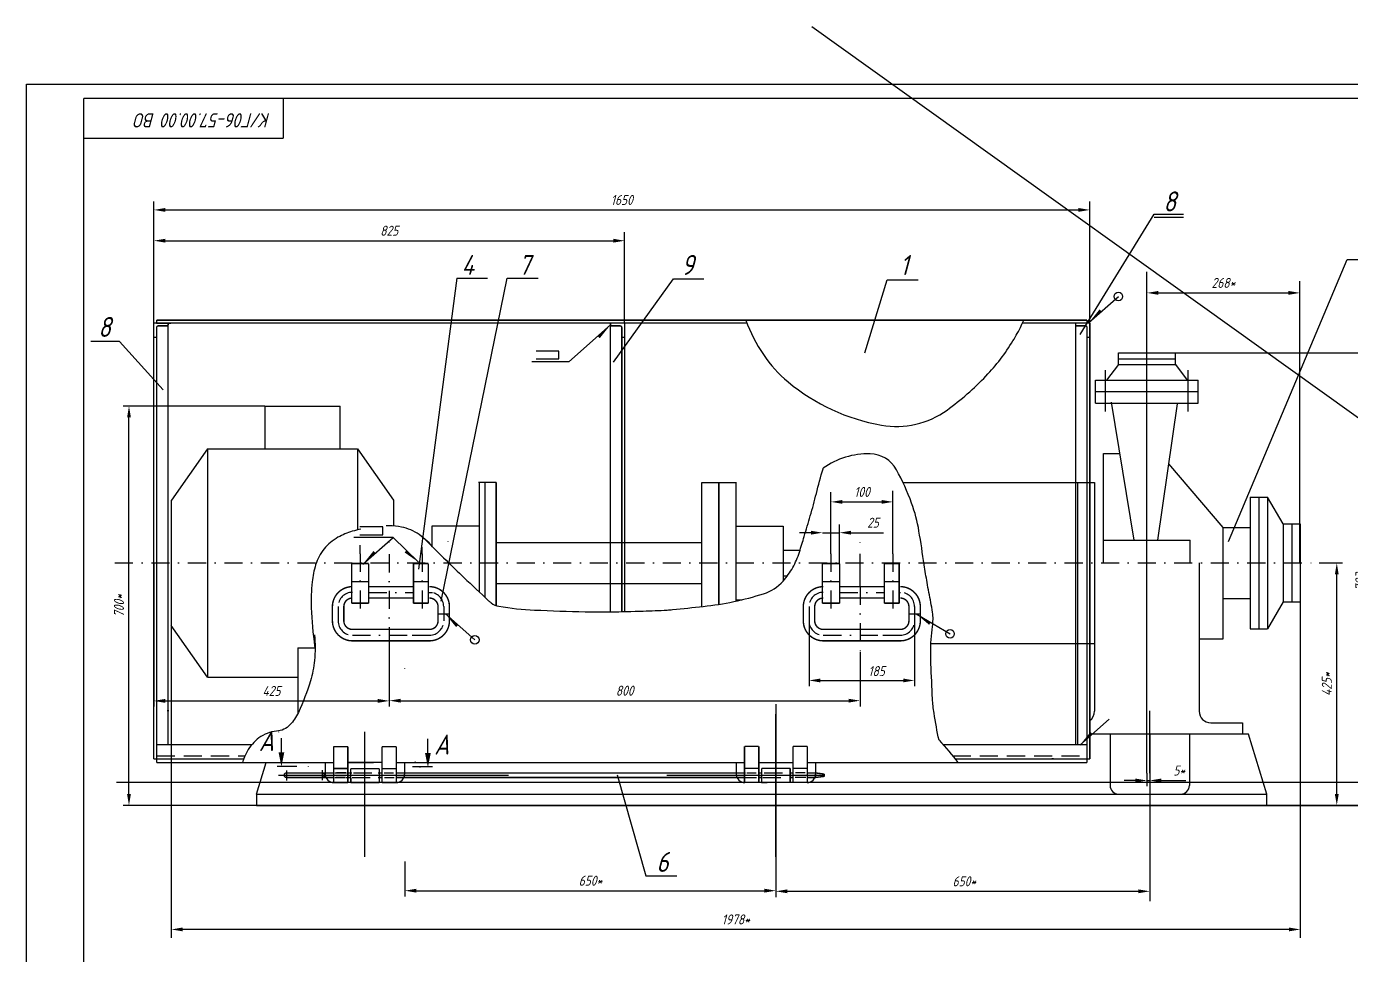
# Model space of a CAD drawing. Extents: x 973 to 2730, y 39 to 1746.
# Drawn here: x 972.8 to 1437, y 327.3 to 653 of the extents above; entities that cross this region are included whole.
import ezdxf
from ezdxf.enums import TextEntityAlignment as Align

# ---------------------------------------------------------------- set-up
doc = ezdxf.new("R2010")
doc.units = 0
doc.header["$LTSCALE"] = 0.5
doc.header["$MEASUREMENT"] = 0
doc.linetypes.add('DASHDOT', pattern=[25.4, 12.7, -6.35, 0, -6.35])
doc.linetypes.add('DASHED', pattern=[19.05, 12.7, -6.35])
doc.layers.get('0').update_dxf_attribs({"linetype": 'CONTINUOUS'})
doc.layers.get('DEFPOINTS').update_dxf_attribs({"linetype": 'CONTINUOUS'})
doc.styles.add('ROMANC', font='romanc', dxfattribs={"width": 0.8, "oblique": 15, "height": 3.5})
doc.dimstyles.get("Standard").update_dxf_attribs({"dimtxt": 0.18, "dimasz": 0.18, "dimexe": 0.18, "dimexo": 0.0625, "dimgap": 0.09, "dimtad": 0, "dimtih": 1, "dimtoh": 1, "dimdec": 4, "dimzin": 0, "dimdsep": 46, "dimtxsty": 'Standard', "dimcen": 0.09, "dimadec": 0, "dimazin": 0, "dimtfac": 1, "dimtdec": 4, "dimtofl": 0, "dimtmove": 0, "dimatfit": 3, "dimfxl": 0, "dimtolj": 1, "dimtzin": 0, "dimarcsym": 0})

# ---------------------------------------------------------------- blocks, each defined once
blk = doc.blocks.new('*D30')
at = {"color": 0, "linetype": 'ByBlock'}
for p, q in [((1419.1, 451.28), (1419.1, 333.49)), ((1023.5, 442.98), (1023.5, 333.49)), ((1415.1, 336.49), (1027.5, 336.49))]:
    blk.add_line(p, q, dxfattribs=at)
for points in [[(1027.5, 337.16), (1027.5, 335.82), (1023.5, 336.49)], [(1415.1, 337.16), (1415.1, 335.82), (1419.1, 336.49)]]:
    blk.add_solid(points, dxfattribs=at)
at = {"layer": 'DEFPOINTS', "color": 0, "linetype": 'ByBlock'}
for p in [(1419.1, 451.28), (1023.5, 442.98), (1023.5, 336.49)]:
    blk.add_point(p, dxfattribs=at)
at = {"color": 0, "linetype": 'ByBlock', "style": 'ROMANC', "oblique": 15, "width": 0.8}
blk.add_text('1978*', height=3.5, dxfattribs=at).set_placement((1221.3, 339.99), align=Align.MIDDLE_CENTER)
blk = doc.blocks.new('*D25')
at = {"color": 0, "linetype": 'ByBlock'}
for p, q in [((1017.36, 549.04), (1017.36, 591.68)), ((1345.36, 549.04), (1345.36, 591.68)), ((1021.36, 588.68), (1341.36, 588.68))]:
    blk.add_line(p, q, dxfattribs=at)
for points in [[(1021.36, 589.35), (1021.36, 588.01), (1017.36, 588.68)], [(1341.36, 589.35), (1341.36, 588.01), (1345.36, 588.68)]]:
    blk.add_solid(points, dxfattribs=at)
at = {"layer": 'DEFPOINTS', "color": 0, "linetype": 'ByBlock'}
for p in [(1345.36, 588.68), (1017.36, 549.04), (1345.36, 549.04)]:
    blk.add_point(p, dxfattribs=at)
at = {"color": 0, "linetype": 'ByBlock', "style": 'ROMANC', "oblique": 15, "width": 0.8}
blk.add_text('1650', height=3.5, dxfattribs=at).set_placement((1181.36, 592.18), align=Align.MIDDLE_CENTER)
blk = doc.blocks.new('*D23')
at = {"color": 0, "linetype": 'ByBlock'}
for p, q in [((1099.86, 437.64), (1099.86, 414.67)), ((1264.86, 433.84), (1264.86, 414.67)), ((1103.86, 416.67), (1260.86, 416.67))]:
    blk.add_line(p, q, dxfattribs=at)
for points in [[(1103.86, 417.34), (1103.86, 416), (1099.86, 416.67)], [(1260.86, 417.34), (1260.86, 416), (1264.86, 416.67)]]:
    blk.add_solid(points, dxfattribs=at)
at = {"layer": 'DEFPOINTS', "color": 0, "linetype": 'ByBlock'}
for p in [(1099.86, 437.64), (1264.86, 433.84), (1264.86, 416.67)]:
    blk.add_point(p, dxfattribs=at)
at = {"color": 0, "linetype": 'ByBlock', "style": 'ROMANC', "oblique": 15, "width": 0.8}
blk.add_text('800', height=3.5, dxfattribs=at).set_placement((1182.36, 420.17), align=Align.MIDDLE_CENTER)
blk = doc.blocks.new('*D26')
at = {"color": 0, "linetype": 'ByBlock'}
for p, q in [((1017.36, 549.04), (1017.36, 580.89)), ((1182.36, 549.04), (1182.36, 580.89)), ((1021.36, 577.89), (1178.36, 577.89))]:
    blk.add_line(p, q, dxfattribs=at)
for points in [[(1021.36, 578.56), (1021.36, 577.22), (1017.36, 577.89)], [(1178.36, 578.56), (1178.36, 577.22), (1182.36, 577.89)]]:
    blk.add_solid(points, dxfattribs=at)
at = {"layer": 'DEFPOINTS', "color": 0, "linetype": 'ByBlock'}
for p in [(1182.36, 577.89), (1017.36, 549.04), (1182.36, 549.04)]:
    blk.add_point(p, dxfattribs=at)
at = {"color": 0, "linetype": 'ByBlock', "style": 'ROMANC', "oblique": 15, "width": 0.8}
blk.add_text('825', height=3.5, dxfattribs=at).set_placement((1099.86, 581.39), align=Align.MIDDLE_CENTER)
blk = doc.blocks.new('*D11')
at = {"color": 0, "linetype": 'ByBlock'}
for p, q in [((1103.42, 357.75), (1103.42, 345.54)), ((1233.42, 359.43), (1233.42, 345.54)), ((1107.42, 347.54), (1229.42, 347.54))]:
    blk.add_line(p, q, dxfattribs=at)
for points in [[(1107.42, 348.21), (1107.42, 346.87), (1103.42, 347.54)], [(1229.42, 348.21), (1229.42, 346.87), (1233.42, 347.54)]]:
    blk.add_solid(points, dxfattribs=at)
at = {"layer": 'DEFPOINTS', "color": 0, "linetype": 'ByBlock'}
for p in [(1103.42, 357.75), (1233.42, 359.43), (1233.42, 347.54)]:
    blk.add_point(p, dxfattribs=at)
at = {"color": 0, "linetype": 'ByBlock', "style": 'ROMANC', "oblique": 15, "width": 0.8}
blk.add_text('650*', height=3.5, dxfattribs=at).set_placement((1168.42, 351.04), align=Align.MIDDLE_CENTER)
blk = doc.blocks.new('*D22')
at = {"color": 0, "linetype": 'ByBlock'}
for p, q in [((1017.36, 464.94), (1017.36, 414.59)), ((1099.86, 433.84), (1099.86, 414.59)), ((1021.36, 416.59), (1095.86, 416.59))]:
    blk.add_line(p, q, dxfattribs=at)
for points in [[(1021.36, 417.26), (1021.36, 415.92), (1017.36, 416.59)], [(1095.86, 417.26), (1095.86, 415.92), (1099.86, 416.59)]]:
    blk.add_solid(points, dxfattribs=at)
at = {"layer": 'DEFPOINTS', "color": 0, "linetype": 'ByBlock'}
for p in [(1017.36, 464.94), (1099.86, 433.84), (1099.86, 416.59)]:
    blk.add_point(p, dxfattribs=at)
at = {"color": 0, "linetype": 'ByBlock', "style": 'ROMANC', "oblique": 15, "width": 0.8}
blk.add_text('425', height=3.5, dxfattribs=at).set_placement((1058.61, 420.09), align=Align.MIDDLE_CENTER)
blk = doc.blocks.new('*D10')
at = {"color": 0, "linetype": 'ByBlock'}
for p, q in [((1054.38, 542.41), (1004.73, 542.41)), ((1006.73, 406.41), (1006.73, 538.41)), ((1051.42, 402.41), (1004.73, 402.41))]:
    blk.add_line(p, q, dxfattribs=at)
for points in [[(1006.06, 538.41), (1007.4, 538.41), (1006.73, 542.41)], [(1006.06, 406.41), (1007.4, 406.41), (1006.73, 402.41)]]:
    blk.add_solid(points, dxfattribs=at)
at = {"layer": 'DEFPOINTS', "color": 0, "linetype": 'ByBlock'}
for p in [(1006.73, 542.41), (1054.38, 542.41), (1051.42, 402.41)]:
    blk.add_point(p, dxfattribs=at)
at = {"color": 0, "linetype": 'ByBlock', "style": 'ROMANC', "oblique": 15, "width": 0.8}
blk.add_text('700*', height=3.5, rotation=90, dxfattribs=at).set_placement((1003.23, 472.41), align=Align.MIDDLE_CENTER)
blk = doc.blocks.new('*D24')
at = {"color": 0, "linetype": 'ByBlock'}
for p, q in [((1246.96, 444.64), (1246.96, 421.75)), ((1283.96, 444.64), (1283.96, 421.75)), ((1250.96, 423.75), (1279.96, 423.75))]:
    blk.add_line(p, q, dxfattribs=at)
for points in [[(1250.96, 424.42), (1250.96, 423.08), (1246.96, 423.75)], [(1279.96, 424.42), (1279.96, 423.08), (1283.96, 423.75)]]:
    blk.add_solid(points, dxfattribs=at)
at = {"layer": 'DEFPOINTS', "color": 0, "linetype": 'ByBlock'}
for p in [(1246.96, 444.64), (1283.96, 444.64), (1283.96, 423.75)]:
    blk.add_point(p, dxfattribs=at)
at = {"color": 0, "linetype": 'ByBlock', "style": 'ROMANC', "oblique": 15, "width": 0.8}
blk.add_text('185', height=3.5, dxfattribs=at).set_placement((1270.62, 427.03), align=Align.MIDDLE_CENTER)
blk = doc.blocks.new('*D21')
at = {"color": 0, "linetype": 'ByBlock'}
for p, q in [((1425.69, 464.94), (1433.89, 464.94)), ((1431.89, 383.94), (1431.89, 460.94)), ((1419.1, 379.94), (1433.89, 379.94))]:
    blk.add_line(p, q, dxfattribs=at)
for points in [[(1431.22, 460.94), (1432.56, 460.94), (1431.89, 464.94)], [(1431.22, 383.94), (1432.56, 383.94), (1431.89, 379.94)]]:
    blk.add_solid(points, dxfattribs=at)
at = {"layer": 'DEFPOINTS', "color": 0, "linetype": 'ByBlock'}
for p in [(1425.69, 464.94), (1431.89, 464.94), (1419.1, 379.94)]:
    blk.add_point(p, dxfattribs=at)
at = {"color": 0, "linetype": 'ByBlock', "style": 'ROMANC', "oblique": 15, "width": 0.8}
blk.add_text('425*', height=3.5, rotation=90, dxfattribs=at).set_placement((1428.39, 422.44), align=Align.MIDDLE_CENTER)
blk = doc.blocks.new('*D15')
at = {"color": 0, "linetype": 'ByBlock'}
for p, q in [((1434.65, 553.88), (1443.67, 553.88)), ((1441.67, 549.88), (1441.67, 399.28)), ((1405.42, 395.28), (1443.67, 395.28))]:
    blk.add_line(p, q, dxfattribs=at)
for points in [[(1441, 549.88), (1442.34, 549.88), (1441.67, 553.88)], [(1441, 399.28), (1442.34, 399.28), (1441.67, 395.28)]]:
    blk.add_solid(points, dxfattribs=at)
at = {"layer": 'DEFPOINTS', "color": 0, "linetype": 'ByBlock'}
for p in [(1434.65, 553.88), (1405.42, 395.28), (1441.67, 395.28)]:
    blk.add_point(p, dxfattribs=at)
at = {"color": 0, "linetype": 'ByBlock', "style": 'ROMANC', "oblique": 15, "width": 0.8}
blk.add_text('793*', height=3.5, rotation=90, dxfattribs=at).set_placement((1438.17, 474.58), align=Align.MIDDLE_CENTER)
blk = doc.blocks.new('*D18')
at = {"color": 0, "linetype": 'ByBlock'}
for p, q in [((1364.42, 420.28), (1364.42, 402.03)), ((1359.42, 404.03), (1355.42, 404.03)), ((1363.42, 406.64), (1363.42, 402.03)), ((1363.42, 404.03), (1364.42, 404.03)), ((1368.42, 404.03), (1372.42, 404.03)), ((1372.42, 404.03), (1377.05, 404.03))]:
    blk.add_line(p, q, dxfattribs=at)
for points in [[(1359.42, 404.7), (1359.42, 403.36), (1363.42, 404.03)], [(1368.42, 404.7), (1368.42, 403.36), (1364.42, 404.03)]]:
    blk.add_solid(points, dxfattribs=at)
at = {"layer": 'DEFPOINTS', "color": 0, "linetype": 'ByBlock'}
for p in [(1364.42, 420.28), (1363.42, 406.64), (1364.42, 404.03)]:
    blk.add_point(p, dxfattribs=at)
at = {"color": 0, "linetype": 'ByBlock', "style": 'ROMANC', "oblique": 15, "width": 0.8}
blk.add_text('5*', height=3.5, dxfattribs=at).set_placement((1374.73, 407.53), align=Align.MIDDLE_CENTER)
blk = doc.blocks.new('*D13')
at = {"color": 0, "linetype": 'ByBlock'}
for p, q in [((1363.42, 553.88), (1363.42, 576.94)), ((1417.02, 553.88), (1417.02, 576.94)), ((1367.42, 574.94), (1413.02, 574.94))]:
    blk.add_line(p, q, dxfattribs=at)
for points in [[(1367.42, 575.61), (1367.42, 574.27), (1363.42, 574.94)], [(1413.02, 575.61), (1413.02, 574.27), (1417.02, 574.94)]]:
    blk.add_solid(points, dxfattribs=at)
at = {"layer": 'DEFPOINTS', "color": 0, "linetype": 'ByBlock'}
for p in [(1417.02, 574.94), (1363.42, 553.88), (1417.02, 553.88)]:
    blk.add_point(p, dxfattribs=at)
at = {"color": 0, "linetype": 'ByBlock', "style": 'ROMANC', "oblique": 15, "width": 0.8}
blk.add_text('268*', height=3.5, dxfattribs=at).set_placement((1390.22, 578.44), align=Align.MIDDLE_CENTER)

msp = doc.modelspace()

# ---------------------------------------------------------------- linework, layer by layer
for p, q in [((1247.98, 652.97), (1976.01, 131.57)), ((972.761, 632.78), (1813.661, 632.78)), ((972.761, 38.88), (972.761, 632.78)), ((1341.98729, 545.00565), (1367.85, 587.19)), ((1367.85, 587.19), (1378.21, 587.19)), ((1367.85, 586.19), (1378.21, 586.19)), ((1393.95, 472.46), (1435.53, 571.3)), ((1435.53, 571.3), (1530.23233, 571.3)), ((1123.51, 564.8), (1110.09, 462.73)), ((1118.11, 451.56), (1141.24, 564.8)), ((1123.51, 564.8), (1134.3, 564.8)), ((1141.24, 564.8), (1152.03, 564.8)), ((1178.43988, 535.35292), (1199.51, 564.52)), ((1199.51, 564.52), (1210.16, 564.52)), ((1266.52, 538.61), (1274.4, 564.2)), ((1274.4, 564.2), (1285.23, 564.2)), ((1345.06, 549.21), (1355.35229, 558.31)), ((1018.36, 549.04), (1023.36, 549.04)), ((1022.36, 550.04), (1020.46, 550.04)), ((1022.36, 549.04), (1022.36, 548.34287)), ((1177.36, 548.34287), (1162.80247, 535.47173)), ((1177.36, 549.04), (1177.36, 548.34287)), ((1182.36, 549.04), (1182.36, 503.61617)), ((1344.36, 549.04), (1339.36, 549.04)), ((1340.36, 550.04), (1342.26, 550.04)), ((1340.36, 549.04), (1340.36, 548.34287)), ((1018.36, 547.44287), (1018.36, 544.34287)), ((1181.36, 547.44287), (1181.36, 544.34287)), ((1344.36, 547.44287), (1344.36, 544.34287)), ((1365.36, 520.52), (1365.36, 543.44)), ((1005.33, 542.54), (995.29, 542.54)), ((1005.33, 542.54), (1020.7, 525.58)), ((1159.26, 539.22), (1151.31, 539.22)), ((1159.26, 536.49), (1159.26, 539.22)), ((1162.80247, 535.47173), (1149.82, 535.47173)), ((1151.31, 536.49), (1159.26, 536.49)), ((1355.36, 534.54), (1351.24, 529.02)), ((1355.36, 538.54), (1375.36, 538.54)), ((1355.36, 534.54), (1355.36, 538.54)), ((1355.36, 536.54), (1375.36, 536.54)), ((1355.36, 534.54), (1375.36, 534.54)), ((1375.36, 534.54), (1375.36, 538.54)), ((1375.36, 534.54), (1379.48, 529.02)), ((1347.36, 529), (1383.36, 529)), ((1347.36, 525), (1383.36, 525)), ((1347.36, 521), (1383.36, 521)), ((1352.84, 521.3), (1360.82, 472.88)), ((1369.1711, 472.94), (1376.02, 520.76)), ((1056.32, 519.94), (1082.7, 519.94)), ((1056.32, 519.94), (1056.32, 504.94)), ((1082.7, 504.94), (1082.7, 519.94)), ((1365.36, 391.3), (1365.36, 517.3)), ((1418.96, 464.94), (1418.96, 517.3)), ((1036.16, 504.94), (1023.56, 486.94505)), ((1036.16, 504.94), (1036.16, 424.94)), ((1036.16, 504.94), (1088.78, 504.94)), ((1088.78, 504.94), (1101.38, 486.94505)), ((1088.78, 504.94), (1088.78, 476.56004)), ((1350.2, 464.94), (1350.2, 503.26)), ((1350.2, 503.26), (1355.81314, 503.26)), ((1392.12, 477.42), (1372.99758, 499.65705)), ((1137.36, 493.12), (1131.18, 493.12)), ((1131.36, 493.14), (1131.36, 454.82156)), ((1133.36, 493.14), (1133.36, 452.94896)), ((1137.36, 493.14), (1137.36, 449.97597)), ((1137.36, 449.97597), (1137.36, 493.12)), ((1209.36, 493.12), (1221.54, 493.12)), ((1215.36, 493.14), (1215.36, 450.43178)), ((1215.36, 450.43178), (1215.36, 493.12)), ((1221.36, 493.14), (1221.36, 451.56743)), ((1279.88433, 493.12), (1347, 493.12)), ((1341, 493.12), (1341, 401.24)), ((1347, 493.12), (1347, 412.94)), ((1254.66, 468.14), (1254.66, 489.7)), ((1401.58, 488.02), (1401.58, 441.86)), ((1401.58, 488.02), (1407.58, 488.02)), ((1404.58, 488.02), (1404.58, 441.86)), ((1407.58, 488.02), (1407.58, 441.86)), ((1413.1, 478.6), (1407.58, 488.02)), ((1023.56, 448.95417), (1023.56, 486.94505)), ((1101.38, 486.94505), (1101.38, 477.91078)), ((1413.1, 478.6), (1413.1, 451.28)), ((1413.1, 478.6), (1419.1, 478.6)), ((1416.1, 478.6), (1416.1, 451.28)), ((1419.1, 478.6), (1419.1, 451.28)), ((1101.24158, 473.90114), (1087.46, 473.90114)), ((1097.57, 477.58), (1089.62, 477.58)), ((1089.62, 474.85), (1097.57, 474.85)), ((1090.62, 464.51), (1101.24158, 473.90114)), ((1097.57, 474.85), (1097.57, 477.58)), ((1110.13, 465.23), (1101.24158, 473.90114)), ((1131.36, 477.82), (1114.84, 477.82)), ((1114.84, 477.82), (1114.84, 470.75544)), ((1221.36, 477.82), (1237.88, 477.82)), ((1237.88, 477.82), (1237.88, 458.59)), ((1251.66, 475.55), (1257.66, 475.55)), ((1392.12, 438.32), (1392.12, 477.42)), ((1392.12, 477.42), (1401.58, 477.42)), ((1099.86, 472.15), (1099.86, 472.24)), ((1120.52, 472.37), (1120.52, 472.46)), ((1137.36, 472.16), (1172.41, 472.16)), ((1172.41, 472.16), (1209.36, 472.16)), ((1237.88, 469.44), (1243.81377, 469.44)), ((1264.86, 472.15), (1264.86, 472.24)), ((1350.2, 472.94), (1380.52, 472.94)), ((1380.52, 464.94), (1380.52, 472.94)), ((1023.5, 464.94), (1023.5, 442.98198)), ((1264.86, 464.94), (1264.86, 468.12)), ((1264.86, 456.64), (1264.86, 467.28)), ((1383.72, 464.94), (1383.72, 412.94)), ((1237.88, 460.44), (1239.39075, 460.44)), ((1137.36, 457.72), (1172.41, 457.72)), ((1172.41, 457.72), (1209.36, 457.72)), ((1092.66, 454.64), (1094.16, 454.64)), ((1105.76, 454.64), (1108.36, 454.64)), ((1113.56, 454.64), (1115.06, 454.64)), ((1221.36, 452.06), (1223.50783, 452.06)), ((1257.66, 454.64), (1259.16, 454.64)), ((1270.76, 454.64), (1273.36, 454.64)), ((1392.12, 452.46), (1401.58, 452.46)), ((1413.1, 451.28), (1407.58, 441.86)), ((1413.1, 451.28), (1419.1, 451.28)), ((1119.55, 447.08), (1129.84229, 437.98)), ((1284.52, 447.08), (1296.36497, 440.12026)), ((1018.36, 442.41833), (1018.36, 413.24)), ((1036.16, 424.94), (1023.5, 442.98198)), ((1401.58, 441.86), (1407.58, 441.86)), ((1289.66327, 436.76), (1347, 436.76)), ((1383.72, 438.32), (1392.12, 438.32)), ((1067.78, 435.2), (1073.81942, 435.2)), ((1067.78, 435.2), (1067.78, 412.04006)), ((1105.36, 427.97), (1105.36, 428.01)), ((1036.16, 424.94), (1067.78, 424.94)), ((1022.08, 413.24), (1022.66, 413.24)), ((1235.36, 361.96), (1235.36, 411.94)), ((1341.88504, 401.10055), (1352.17734, 410.20055)), ((1366.36, 391.3), (1366.36, 413.07)), ((1387.72, 408.94), (1398.88, 408.94)), ((1398.88, 408.94), (1398.88, 404.94)), ((1061.06, 405.73), (1061.06, 405.68)), ((1091.36, 361.96), (1091.36, 405.71)), ((1400.94489, 404.94), (1345.39, 404.94)), ((1352.46, 404.94), (1352.46, 386.94)), ((1380.26, 404.94), (1380.26, 386.94)), ((1407.36, 383.94), (1400.94489, 404.94)), ((1062.09, 398.52), (1062.09, 403.52)), ((1080.36, 400.54), (1080.36, 387.94)), ((1080.36, 400.54), (1080.36, 387.94)), ((1085.36, 400.54), (1080.36, 400.54)), ((1085.36, 400.54), (1085.36, 387.94)), ((1113.41, 398.32), (1113.41, 403.32)), ((1235.36, 396.24), (1235.36, 400.84)), ((1053.36, 383.94), (1056.72029, 394.94)), ((1077.46, 394.94), (1077.46, 390.94)), ((1105.26, 394.94), (1105.26, 390.94)), ((1221.46, 394.94), (1221.46, 390.95)), ((1235.36, 392.74), (1235.36, 396.24)), ((1249.26, 394.94), (1249.26, 390.95)), ((1332.64, 396.24), (1332.06, 396.24)), ((1071.45, 393.57), (1071.45, 393.52)), ((1085.36, 392.84), (1080.36, 392.84)), ((1080.36, 391.34), (1080.66, 391.34)), ((1084.86, 391.34), (1086.76, 391.34)), ((1095.96, 391.34), (1096.36, 391.34)), ((1179.78, 390.71), (1189.8, 355.28)), ((1223.06, 391.34), (1224.76, 391.34)), ((1235.36, 388.34), (1235.36, 392.74)), ((1235.36, 388.34), (1235.36, 392.74)), ((1252.26, 390.54), (1252.26, 390.14)), ((1366.36, 391.3), (1366.36, 346.42)), ((1525.18, 387.94), (1004.26, 387.94)), ((1080.36, 389.74), (1080.66, 389.74)), ((1080.36, 387.94), (1080.86, 387.94)), ((1080.76, 387.94), (1080.36, 387.94)), ((1082.46, 388.04), (1082.46, 387.94)), ((1084.56, 387.94), (1084.56, 388.04)), ((1086.96, 387.94), (1084.66, 387.94)), ((1084.76, 389.74), (1086.56, 389.74)), ((1086.36, 389.54), (1086.36, 389.34)), ((1086.36, 389.34), (1086.36, 388.04)), ((1086.36, 387.94), (1088.36, 387.94)), ((1091.36, 387.94), (1091.36, 389.54)), ((1091.36, 387.94), (1093.46, 387.94)), ((1097.36, 387.94), (1095.56, 387.94)), ((1095.96, 389.74), (1096.36, 389.74)), ((1096.36, 389.54), (1096.36, 389.34)), ((1096.36, 389.34), (1096.36, 388.04)), ((1098.16, 387.94), (1098.16, 388.04)), ((1100.26, 388.04), (1100.26, 387.94)), ((1102.96, 387.94), (1101.86, 387.94)), ((1223.16, 389.74), (1224.66, 389.74)), ((1224.76, 388.04), (1224.36, 388.04)), ((1230.76, 388.04), (1229.06, 388.04)), ((1230.36, 388.04), (1232.26, 388.04)), ((1235.36, 388.04), (1233.36, 388.04)), ((1235.36, 388.04), (1235.36, 389.64)), ((1241.66, 388.04), (1239.76, 388.04)), ((1240.36, 389.64), (1240.36, 389.44)), ((1240.36, 389.44), (1240.36, 388.14)), ((1242.16, 388.04), (1242.16, 388.14)), ((1244.26, 388.14), (1244.26, 388.04)), ((1246.96, 388.04), (1245.96, 388.04)), ((1053.36, 383.94), (1105.36, 383.94)), ((1053.36, 383.94), (1053.36, 379.94)), ((1053.36, 383.94), (1053.36, 379.94)), ((1094.46, 383.94), (1407.36, 383.94)), ((1407.36, 379.94), (1407.36, 383.94)), ((1449.47, 379.94), (1010.57, 379.94)), ((1053.36, 379.94), (1407.36, 379.94)), ((1189.8, 355.28), (1200.59, 355.28))]:
    msp.add_line(p, q)
at = {"color": 0, "linetype": 'ByBlock'}
for p, q in [((1365.36, 423.88), (1365.36, 566.92)), ((1365.36, 464.94), (1365.36, 563.08)), ((1418.96, 517.3), (1418.96, 563.73)), ((1375.36, 538.54), (1436.59, 538.54)), ((1350.86, 518.02), (1350.86, 532.56)), ((1379.86, 518.02), (1379.86, 532.56)), ((1347.36, 521), (1347.36, 529)), ((1383.36, 521), (1383.36, 529)), ((1209.36, 449.64044), (1209.36, 493.12)), ((1276.36, 468.14), (1276.36, 490.16)), ((1258.66, 486.34), (1272.36, 486.34)), ((1257.66, 464.74), (1257.66, 478.46)), ((1247.66, 475.47), (1243.66, 475.47)), ((1261.66, 475.55), (1265.66, 475.55)), ((1265.66, 475.55), (1273.09498, 475.55)), ((1089.66, 468.14), (1089.66, 471.2)), ((1111.36, 468.14), (1111.36, 470.49)), ((1235.36, 415.46), (1235.36, 357.99)), ((1235.36, 379.94), (1235.36, 347.85)), ((1239.36, 349.85), (1363.36, 349.85))]:
    msp.add_line(p, q, dxfattribs=at)
at = {"linetype": 'DASHDOT'}
for p, q in [((1003.72, 464.94), (1425.69, 464.94)), ((1089.66, 468.14), (1089.66, 448.24)), ((1099.86, 467.97537), (1099.86, 433.84)), ((1111.36, 468.14), (1111.36, 448.24)), ((1254.66, 468.14), (1254.66, 448.24)), ((1276.36, 468.14), (1276.36, 448.24)), ((1264.86, 456.64), (1264.86, 433.84)), ((1092.66, 454.64), (1108.36, 454.64)), ((1113.56, 454.64), (1113.96, 454.64)), ((1257.66, 454.64), (1273.36, 454.64)), ((1278.56, 454.64), (1278.96, 454.64)), ((1081.96, 449.64), (1081.96, 444.64)), ((1118.96, 449.64), (1118.96, 444.64)), ((1246.96, 449.64), (1246.96, 444.64)), ((1283.96, 449.64), (1283.96, 444.64)), ((1086.96, 439.64), (1113.96, 439.64)), ((1107.86, 439.64), (1113.96, 439.64)), ((1251.96, 439.64), (1278.96, 439.64)), ((1272.86, 439.64), (1278.96, 439.64)), ((1063.86, 392.24), (1063.86, 388.64)), ((1076.36, 392.34), (1076.36, 388.84))]:
    msp.add_line(p, q, dxfattribs=at)
at = {"linetype": 'DASHED'}
for p, q in [((1018.36, 397.34), (1049.32276, 397.34)), ((1297.27571, 397.34), (1344.36, 397.34)), ((1080.96, 391.34), (1084.66, 391.34)), ((1084.66, 391.34), (1081.36, 391.34)), ((1087.36, 391.34), (1095.66, 391.34)), ((1098.06, 391.34), (1101.36, 391.34)), ((1225.16, 391.34), (1228.46, 391.34)), ((1231.26, 391.34), (1239.26, 391.34)), ((1245.56, 391.34), (1242.26, 391.34)), ((1080.96, 389.74), (1084.56, 389.74)), ((1084.56, 389.74), (1081.16, 389.74)), ((1086.86, 389.74), (1095.66, 389.74)), ((1098.16, 389.74), (1101.56, 389.74)), ((1224.86, 389.74), (1228.56, 389.74)), ((1230.76, 389.74), (1239.46, 389.74)), ((1245.86, 389.74), (1242.16, 389.74))]:
    msp.add_line(p, q, dxfattribs=at)
at = {"linetype": 'Continuous'}
for p, q in [((1061.02, 390.54), (1141.66, 390.54)), ((1197.08, 390.54), (1252.26, 390.54))]:
    msp.add_line(p, q, dxfattribs=at)
at = {"const_width": 0.5}
for points in [[(992.761, 627.78), (1808.661, 627.78)], [(992.761, 43.88), (992.761, 627.78)], [(1062.761, 613.78), (1062.761, 627.78)], [(992.761, 613.78), (1062.761, 613.78)], [(1017.36, 549.04), (1017.36, 396.24)], [(1017.36, 549.04), (1096.15, 549.04)], [(1017.36, 549.04), (1017.36, 535.74287)], [(1018.36, 549.04287), (1018.36, 550.04287)], [(1344.36, 550.04), (1018.36, 550.04)], [(1018.96, 548.04287), (1022.06, 548.04287)], [(1022.36, 549.04), (1022.36, 401.24)], [(1225.22785, 549.04), (1096.15, 549.04)], [(1177.36, 549.04), (1177.36, 447.78773)], [(1177.36, 549.04), (1177.36, 531.82021)], [(1180.76, 548.04287), (1177.66, 548.04287)], [(1182.36, 549.04), (1182.36, 447.89184)], [(1182.36, 549.04), (1182.36, 535.74287)], [(1336.36, 550.04), (1197.76, 550.04)], [(1345.36, 549.04), (1321.79092, 549.04)], [(1340.36, 549.04), (1340.36, 519.84)], [(1343.76, 548.04287), (1340.66, 548.04287)], [(1344.36, 549.04287), (1344.36, 550.04287)], [(1345.36, 549.04), (1345.36, 535.74287)], [(1017.36, 544.04287), (1018.06, 544.04287)], [(1018.36, 547.44287), (1018.36, 544.34287)], [(1018.36, 544.34287), (1018.36, 394.94)], [(1181.36, 547.44287), (1181.36, 447.86842)], [(1181.36, 547.44287), (1181.36, 544.34287)], [(1181.36, 544.34287), (1181.36, 535.12537)], [(1182.36, 544.04287), (1181.66, 544.04287)], [(1344.36, 547.44287), (1344.36, 544.34287)], [(1344.36, 544.34287), (1344.36, 519.84)], [(1345.36, 544.04287), (1344.66, 544.04287)], [(1017.36, 535.74287), (1017.36, 413.24)], [(1345.36, 535.74287), (1345.36, 396.24)], [(1340.36, 519.84), (1340.36, 401.24)], [(1022.36, 512.44287), (1022.36, 414.34)], [(1086.66, 464.74), (1086.66, 450.84)], [(1086.66, 464.74), (1092.66, 464.74)], [(1092.66, 464.74), (1092.66, 450.84)], [(1108.36, 464.74), (1108.36, 450.84)], [(1108.36, 464.74), (1113.56, 464.74)], [(1113.56, 464.74), (1113.56, 450.84)], [(1251.66, 464.74), (1251.66, 450.84)], [(1251.66, 464.74), (1257.66, 464.74)], [(1257.66, 464.74), (1257.66, 450.84)], [(1273.36, 464.74), (1273.36, 450.84)], [(1273.36, 464.74), (1278.56, 464.74)], [(1278.56, 464.74), (1278.56, 450.84)], [(1086.56, 458.34), (1092.66, 458.34)], [(1092.66, 456.64), (1108.36, 456.64)], [(1113.56, 458.34), (1108.36, 458.34)], [(1251.56, 458.34), (1257.66, 458.34)], [(1257.66, 456.64), (1273.36, 456.64)], [(1278.56, 458.34), (1273.36, 458.34)], [(1086.66, 450.84), (1092.66, 450.84)], [(1092.66, 452.64), (1108.36, 452.64)], [(1108.36, 450.84), (1113.56, 450.84)], [(1251.66, 450.84), (1257.66, 450.84)], [(1257.66, 452.64), (1273.36, 452.64)], [(1273.36, 450.84), (1278.56, 450.84)], [(1079.96, 449.64), (1079.96, 444.64)], [(1083.96, 449.64), (1083.96, 444.64)], [(1116.96, 449.64), (1116.96, 444.64)], [(1117.06, 447.04), (1121.06, 447.04)], [(1120.96, 449.64), (1120.96, 444.64)], [(1244.96, 449.64), (1244.96, 444.64)], [(1248.96, 449.64), (1248.96, 444.64)], [(1281.96, 449.64), (1281.96, 444.64)], [(1282.06, 447.04), (1286.06, 447.04)], [(1285.96, 449.64), (1285.96, 444.64)], [(1086.96, 441.64), (1113.96, 441.64)], [(1251.96, 441.64), (1278.96, 441.64)], [(1344.36, 442.41833), (1344.36, 396.24)], [(1086.96, 437.64), (1113.96, 437.64)], [(1251.96, 437.64), (1278.96, 437.64)], [(1018.36, 413.24), (1018.36, 411.94)], [(1051.70775, 401.24), (1018.36, 401.24)], [(1080.36, 400.54), (1080.36, 387.94)], [(1080.36, 400.54), (1085.36, 400.54)], [(1085.36, 400.54), (1085.36, 387.94)], [(1102.36, 400.54), (1097.36, 400.54)], [(1097.36, 400.54), (1097.36, 387.94)], [(1102.36, 400.54), (1102.36, 387.94)], [(1229.36, 400.64), (1224.36, 400.64)], [(1224.36, 400.64), (1224.36, 388.04)], [(1229.36, 400.64), (1229.36, 388.04)], [(1241.36, 400.64), (1241.36, 388.04)], [(1246.36, 400.64), (1241.36, 400.64)], [(1246.36, 400.64), (1246.36, 388.04)], [(1344.36, 401.24), (1293.94999, 401.24)], [(1048.86605, 396.24), (1017.36, 396.24)], [(1080.36, 394.94), (1018.36, 394.94)], [(1097.36, 395.04), (1085.36, 395.04)], [(1094.36, 394.94), (1085.36, 394.94)], [(1224.36, 394.94), (1102.36, 394.94)], [(1241.36, 394.94), (1229.36, 394.94)], [(1344.36, 394.94), (1246.36, 394.94)], [(1332.36, 396.24), (1298.14573, 396.24)], [(1332.32, 396.24), (1345.36, 396.24)], [(1344.36, 396.24), (1344.36, 394.94)], [(1060.59, 393.62), (1067.59, 393.62)], [(1080.36, 391.34), (1063.86, 391.34)], [(1085.36, 392.84), (1080.36, 392.84)], [(1086.36, 391.34), (1085.36, 391.34)], [(1086.36, 392.84), (1096.36, 392.84)], [(1086.36, 392.84), (1086.36, 387.94)], [(1096.36, 392.84), (1096.36, 387.94)], [(1096.36, 391.34), (1097.36, 391.34)], [(1097.36, 392.84), (1102.36, 392.84)], [(1102.36, 391.34), (1177.11, 391.34)], [(1108.01, 393.52), (1115.11, 393.52)], [(1177.11, 391.34), (1224.36, 391.34)], [(1224.36, 392.94), (1229.36, 392.94)], [(1229.36, 391.34), (1230.36, 391.34)], [(1230.36, 392.94), (1240.36, 392.94)], [(1230.36, 392.94), (1230.36, 388.04)], [(1240.36, 392.94), (1240.36, 388.04)], [(1240.36, 391.34), (1241.36, 391.34)], [(1246.36, 392.94), (1241.36, 392.94)], [(1246.36, 391.34), (1249.26, 391.34)], [(1252.26, 390.94), (1249.26, 391.34)], [(1249.26, 391.34), (1249.26, 389.74)], [(1252.26, 390.14), (1249.26, 389.74)], [(1252.26, 390.94), (1252.26, 390.14)], [(1080.36, 389.74), (1063.86, 389.74)], [(1080.36, 387.94), (1085.36, 387.94)], [(1085.36, 387.94), (1080.36, 387.94)], [(1086.36, 389.74), (1085.36, 389.74)], [(1096.36, 387.94), (1086.36, 387.94)], [(1096.36, 389.74), (1097.36, 389.74)], [(1102.36, 387.94), (1097.36, 387.94)], [(1102.36, 389.74), (1177.11, 389.74)], [(1177.11, 389.74), (1224.36, 389.74)], [(1229.36, 388.04), (1224.36, 388.04)], [(1229.36, 389.74), (1230.36, 389.74)], [(1240.36, 388.04), (1230.36, 388.04)], [(1240.36, 389.74), (1241.46, 389.74)], [(1246.36, 388.04), (1241.36, 388.04)], [(1249.26, 389.74), (1246.36, 389.74)]]:
    msp.add_lwpolyline(points, dxfattribs=at)
for points, format in [([(1345.06, 549.21, 0, 1, 0), (1349.14027, 553.47162, 1, 1, 0)], "xyseb"), ([(1177.36, 548.34287, 0, 1, 0), (1173.27973, 544.08125, 1, 1, 0)], "xyseb"), ([(1224.85031, 550.04, 0.059224644), (1230.98874, 537.95555, 0.07279265), (1239.63, 528.37, 0.129952434), (1272.32845, 513.24004, 0.203313961), (1295.31, 518.53, 0.045392192), (1308.9706, 530.46601, 0.053172775), (1318.42, 542.75, 0.024715611), (1321.34764, 548.10852, 0.006658337), (1322.25058, 550.04)], "xyb"), ([(1292.52162, 402.78267, -0.013833629), (1290.7568, 412.30028, -0.026549657), (1290.24, 417.32, -0.002456045), (1289.69251, 429.58919, -0.007831231), (1289.6, 433.44, -0.038334999), (1290.23274, 442.69308, 0.071846393), (1290.24, 447.66, 0.014276663), (1289.64455, 451.11769, -0.007060637), (1288.34, 458.09, -0.005320405), (1287.34248, 464.26318, 0.002774565), (1285.49, 476.11, 0.047940753), (1282.92576, 485.88799, 0.037620981), (1277.59, 497.6, 0.267622927), (1268.36758, 503.19251, 0.160659075), (1251.91947, 498.16805)], "xyb"), ([(1112.3, 473.31, 0.003747001), (1119.78084, 465.86019, 0.004573903), (1126.01, 459.86, 0.001715696), (1134.70302, 451.69481, 0.018487194), (1135.54, 450.97, 0.128650497), (1138.26355, 449.75102, 0.029983616), (1150.8, 448.43, 0.005265841), (1168.53232, 447.81789, 0.010431087), (1177.49, 447.79, 0.00367777), (1188.82469, 448.0746, 0.004974443), (1197.2, 448.43, 0.011808979), (1199.14121, 448.57777, 0.002123092), (1209.91, 449.7, 0.049956431), (1231.03171, 454.15587, 0.134226847), (1237.88, 458.59, 0.054196197), (1241.25327, 463.30459, 0.052978665), (1243.6, 468.75, 0.002451569), (1245.27269, 474.23214, 0.001864271), (1247.41, 481.46, 0.009745985), (1249.52712, 489.28315, -0.00878139), (1251.86, 497.97, -0.005892713), (1251.91947, 498.16805, -0.052662928)], "xyb"), ([(1089.92237, 476.83979, 0.017898089), (1086.89418, 476.02602, 0.050417103), (1081.9, 473.92, 0.097383829), (1077.05532, 469.88905, 0.096713607), (1074.07, 464.29, 0.049293797), (1072.85889, 458.26922, 0.033465923), (1072.56, 449.24, 0.026499264), (1073.73177, 435.77459, 0.008771065), (1073.86977, 434.90472, 0.026696847)], "xyb"), ([(1115.64027, 469.95597, 0.067308448), (1110.36586, 474.86176, 0.104152885), (1104.18, 477.53, 0.049960324), (1099.83279, 477.96546, 0.00576622), (1098.81222, 477.95369, 0.039499227)], "xyb"), ([(1090.62, 464.51, 0, 1, 0), (1094.70027, 468.77162, 1, 1, 0)], "xyseb"), ([(1110.13, 465.23, 0, 1, 0), (1105.57921, 468.98504, 1, 1, 0)], "xyseb"), ([(1119.55, 447.08, 0, 1, 0), (1123.63027, 442.81838, 1, 1, 0)], "xyseb"), ([(1284.52, 447.08, 0, 1, 0), (1289.34111, 443.67898, 1, 1, 0)], "xyseb"), ([(1073.7, 439.69, -0.042636185), (1073.66559, 430.80462, -0.051446417), (1072.26, 423.57, -0.036004263), (1068.02097, 412.53211, -0.081127337), (1065.04, 408.18, -0.183179681), (1060.39625, 405.95967, 0.140581484), (1054.21, 403.61, 0.106555726), (1050.08847, 398.87425, 0.051150296), (1048.41748, 394.94)], "xyb"), ([(1093.16, 437.54, 0.002651541), (1093.30572, 437.6513, 0.124126098)], "xyb"), ([(1258.16, 437.54, 0.002651541), (1258.30572, 437.6513, 0.124126098)], "xyb"), ([(1341.88504, 401.10055, 0, 1, 0), (1345.96532, 405.36217, 1, 1, 0)], "xyseb"), ([(1062.09, 393.52, 0, 2, 0), (1062.09, 398.52, 2, 2, 0)], "xyseb"), ([(1113.41, 393.32, 0, 2, 0), (1113.41, 398.32, 2, 2, 0)], "xyseb"), ([(1292.52162, 402.78267, -0.029021607), (1299.13814, 394.94)], "xyb"), ([(1108.91, 395.12, 0.002651541), (1109.05572, 395.2313, 0.124126098)], "xyb"), ([(1110.61, 393.33, 0.002651541), (1110.75572, 393.4413, 0.124126098)], "xyb")]:
    msp.add_lwpolyline(points, format=format)
for points, const_width in [([(1018.36, 547.44287, -0.414213562), (1018.96, 548.04287, -0.414213562)], 0.5), ([(1022.36, 548.34287, -0.414213562), (1022.06, 548.04287, -0.414213562)], 0.5), ([(1177.36, 548.34287, 0.414213562), (1177.66, 548.04287, 0.414213562)], 0.5), ([(1181.36, 547.44287, 0.414213562), (1180.76, 548.04287, 0.414213562)], 0.5), ([(1340.36, 548.34287, 0.414213562), (1340.66, 548.04287, 0.414213562)], 0.5), ([(1344.36, 547.44287, 0.414213562), (1343.76, 548.04287, 0.414213562)], 0.5), ([(1018.36, 544.34287, -0.414213562), (1018.06, 544.04287, -0.414213562)], 0.5), ([(1181.36, 544.34287, 0.414213562), (1181.66, 544.04287, 0.414213562)], 0.5), ([(1344.36, 544.34287, 0.414213562), (1344.66, 544.04287, 0.414213562)], 0.5), ([(1086.96, 456.64, 0.414213562), (1079.96, 449.64, 0.414213562)], 0.5), ([(1120.96, 449.64, 0.414213562), (1113.96, 456.64, 0.414213562)], 0.5), ([(1251.96, 456.64, 0.414213562), (1244.96, 449.64, 0.414213562)], 0.5), ([(1285.96, 449.64, 0.414213562), (1278.96, 456.64, 0.414213562)], 0.5), ([(1086.96, 452.64, 0.414213562), (1083.96, 449.64, 0.414213562)], 0.5), ([(1116.96, 449.64, 0.414213562), (1113.96, 452.64, 0.414213562)], 0.5), ([(1251.96, 452.64, 0.414213562), (1248.96, 449.64, 0.414213562)], 0.5), ([(1281.96, 449.64, 0.414213562), (1278.96, 452.64, 0.414213562)], 0.5), ([(1079.96, 444.64, 0.414213562), (1086.96, 437.64, 0.414213562)], 0.5), ([(1083.96, 444.64, 0.414213562), (1086.96, 441.64, 0.414213562)], 0.5), ([(1113.96, 441.64, 0.414213562), (1116.96, 444.64, 0.414213562)], 0.5), ([(1113.96, 437.64, 0.414213562), (1120.96, 444.64, 0.414213562)], 0.5), ([(1244.96, 444.64, 0.414213562), (1251.96, 437.64, 0.414213562)], 0.5), ([(1248.96, 444.64, 0.414213562), (1251.96, 441.64, 0.414213562)], 0.5), ([(1278.96, 441.64, 0.414213562), (1281.96, 444.64, 0.414213562)], 0.5), ([(1278.96, 437.64, 0.414213562), (1285.96, 444.64, 0.414213562)], 0.5), ([(1022.08, 413.24, 0.075866257), (1022.17545, 413.25457, 0.414213562)], 0.1), ([(1332.64, 396.24, -0.075866257), (1332.54455, 396.25457, -0.414213562)], 0.1), ([(1063.86, 391.34, 1), (1063.86, 389.74, 1)], 0.5), ([(1076.36, 389.74, 1), (1076.36, 391.34, 1)], 0.5)]:
    msp.add_lwpolyline(points, format="xyb", dxfattribs=dict(const_width=const_width))
at = {"linetype": 'Continuous', "const_width": 0.5}
msp.add_lwpolyline([(1344.36, 519.84), (1344.36, 442.41833)], dxfattribs=at)
for centre in [(1355.35229, 558.31), (1296.36497, 440.12026), (1129.84229, 437.98)]:
    msp.add_circle(centre, 1.5)
at = {"linetype": 'DASHDOT'}
for centre, start, end in [((1086.96, 449.64), 90, 180), ((1113.96, 449.64), 0, 90), ((1251.96, 449.64), 90, 180), ((1278.96, 449.64), 0, 90), ((1086.96, 444.64), 180, 270), ((1113.96, 444.64), 270, 0), ((1251.96, 444.64), 180, 270), ((1278.96, 444.64), 270, 0)]:
    msp.add_arc(centre, 5, start, end, dxfattribs=at)
for centre, radius, start, end in [((1343, 412.94), 4, 306.1570082, 0), ((1387.72, 412.94), 4, 180, 270), ((1080.46, 390.94), 3, 180, 270), ((1102.26, 390.94), 3, 270, 0), ((1224.46, 390.95), 3, 180, 270), ((1246.26, 390.95), 3, 270, 0), ((1355.46, 386.94), 3, 180, 270), ((1377.26, 386.94), 3, 270, 0)]:
    msp.add_arc(centre, radius, start, end)
at = {"color": 0, "linetype": 'ByBlock'}
for points in [[(1258.66, 487.00667), (1258.66, 485.67333), (1254.66, 486.34)], [(1272.36, 487.00667), (1272.36, 485.67333), (1276.36, 486.34)], [(1247.66, 476.21667), (1247.66, 474.88333), (1251.66, 475.55)], [(1261.66, 476.21667), (1261.66, 474.88333), (1257.66, 475.55)], [(1239.36, 350.51667), (1239.36, 349.18333), (1235.36, 349.85)], [(1362.34, 350.51667), (1362.34, 349.18333), (1366.34, 349.85)]]:
    msp.add_solid(points, dxfattribs=at)
at = {"layer": 'DEFPOINTS', "color": 0, "linetype": 'ByBlock'}
for p in [(1345.36, 549.04), (1392.36, 538.54), (1418.96, 517.3), (1276.36, 486.34), (1257.66, 475.55), (1086.66, 464.74), (1089.66, 468.14), (1092.66, 464.74), (1111.36, 468.14), (1113.32, 464.96), (1251.66, 464.74), (1254.66, 468.14), (1257.66, 464.74), (1276.36, 468.14), (1365.36, 464.94), (1081.66, 444.54), (1118.76, 444.54), (1246.66, 444.54), (1283.76, 444.54), (1137.36, 436.76), (1215.36, 436.76), (1302.33, 436.76), (1099.86, 433.84), (1264.86, 433.84), (1017.36, 413.46036), (1017.36, 413.24), (1017.36, 413.22), (1235.36, 417.84), (1018.36, 411.94), (1337.36, 396.46036), (1337.36, 396.24), (1337.36, 396.22), (1105.36, 382.44), (1235.36, 379.94), (1407.36, 379.94), (1367.36, 362.28), (1365.36, 353.48), (1367.36, 349.85)]:
    msp.add_point(p, dxfattribs=at)

# ---------------------------------------------------------------- texts
at = {"style": 'ROMANC', "oblique": 15, "width": 0.8}
msp.add_text('К/Г06-57.00.00 ВО', height=5, rotation=180, dxfattribs=at).set_placement((1058.261, 622.58))
for s, p in [('8', (1371.13, 588.16)), ('4', (1125.18, 565.91)), ('7', (1145.2, 565.91)), ('9', (1202.24, 565.91)), ('1', (1278.81, 565.86)), ('8', (997.88, 544.16)), ('А', (1054.19, 399.02)), ('А', (1115.61, 397.77)), ('6', (1193.47, 356.66))]:
    msp.add_text(s, height=7, dxfattribs=at).set_placement(p)
at = {"color": 0, "linetype": 'ByBlock', "style": 'ROMANC', "oblique": 15, "width": 0.8}
for s, p in [('100', (1265.51, 489.84)), ('25', (1269.37749, 479.05)), ('650*', (1301.36, 353.35))]:
    msp.add_text(s, height=3.5, dxfattribs=at).set_placement(p, align=Align.MIDDLE_CENTER)

# ---------------------------------------------------------------- dimensions: what is measured, and where the dimension line sits
for base, p1, p2, text, picture, middle in [((1345.36, 588.68), (1017.36, 549.04), (1345.36, 549.04), '1650', '*D25', (1181.36, 592.18)), ((1182.36, 577.89), (1017.36, 549.04), (1182.36, 549.04), '825', '*D26', (1099.86, 581.39)), ((1099.86, 416.59), (1017.36, 464.94), (1099.86, 433.84), '425', '*D22', (1058.61, 420.09)), ((1023.5, 336.49), (1419.1, 451.28), (1023.5, 442.98198), '1978*', '*D30', (1221.3, 339.99)), ((1264.86, 416.67), (1099.86, 437.64), (1264.86, 433.84), '800', '*D23', (1182.36, 420.17))]:
    dim = msp.add_linear_dim(base=base, p1=p1, p2=p2, text=text, dimstyle='Standard')
    dim.commit()
    dim.dimension.update_dxf_attribs({"geometry": picture, "text_midpoint": middle})
for base, p1, p2, text, picture, middle, set_off in [((1418.96, 559.6), (1365.36, 538.54), (1418.96, 538.54), '268*', '*D13', (1392.16, 563.1), (1.94, -15.34)), ((1366.36, 388.69), (1365.36, 391.3), (1366.36, 404.94), '5*', '*D18', (1376.67261, 392.19), (1.94, -15.34)), ((1235.36, 350.07), (1105.36, 360.28), (1235.36, 361.96), '650*', '*D11', (1170.36, 353.57), (1.94, 2.53))]:
    dim = msp.add_linear_dim(base=base, p1=p1, p2=p2, text=text, dimstyle='Standard')
    dim.commit()
    dim.dimension.update_dxf_attribs({"geometry": picture, "text_midpoint": middle, "insert": set_off})
for base, p1, p2, text, picture, middle, set_off in [((1443.61, 379.94), (1436.59, 538.54), (1407.36, 379.94), '793*', '*D15', (1440.11, 459.24), (1.94, -15.34)), ((1008.67, 519.94), (1053.36, 379.94), (1056.32, 519.94), '700*', '*D10', (1005.17, 449.94), (1.94, -22.47))]:
    dim = msp.add_linear_dim(base=base, p1=p1, p2=p2, angle=90, text=text, dimstyle='Standard')
    dim.commit()
    dim.dimension.update_dxf_attribs({"geometry": picture, "text_midpoint": middle, "insert": set_off})
dim = msp.add_linear_dim(base=(1431.89, 464.94), p1=(1419.1, 379.94), p2=(1425.69, 464.94), angle=90, text='425*', dimstyle='Standard')
dim.commit()
dim.dimension.update_dxf_attribs({"geometry": '*D21', "text_midpoint": (1428.39, 422.44)})
dim = msp.add_linear_dim(base=(1283.96, 423.75), p1=(1246.96, 444.64), p2=(1283.96, 444.64), text='185', dimstyle='Standard')
dim.commit()
dim.dimension.update_dxf_attribs({"geometry": '*D24', "text_midpoint": (1270.62, 427.03), "dimtype": 128})

doc.saveas('drawing.dxf')
